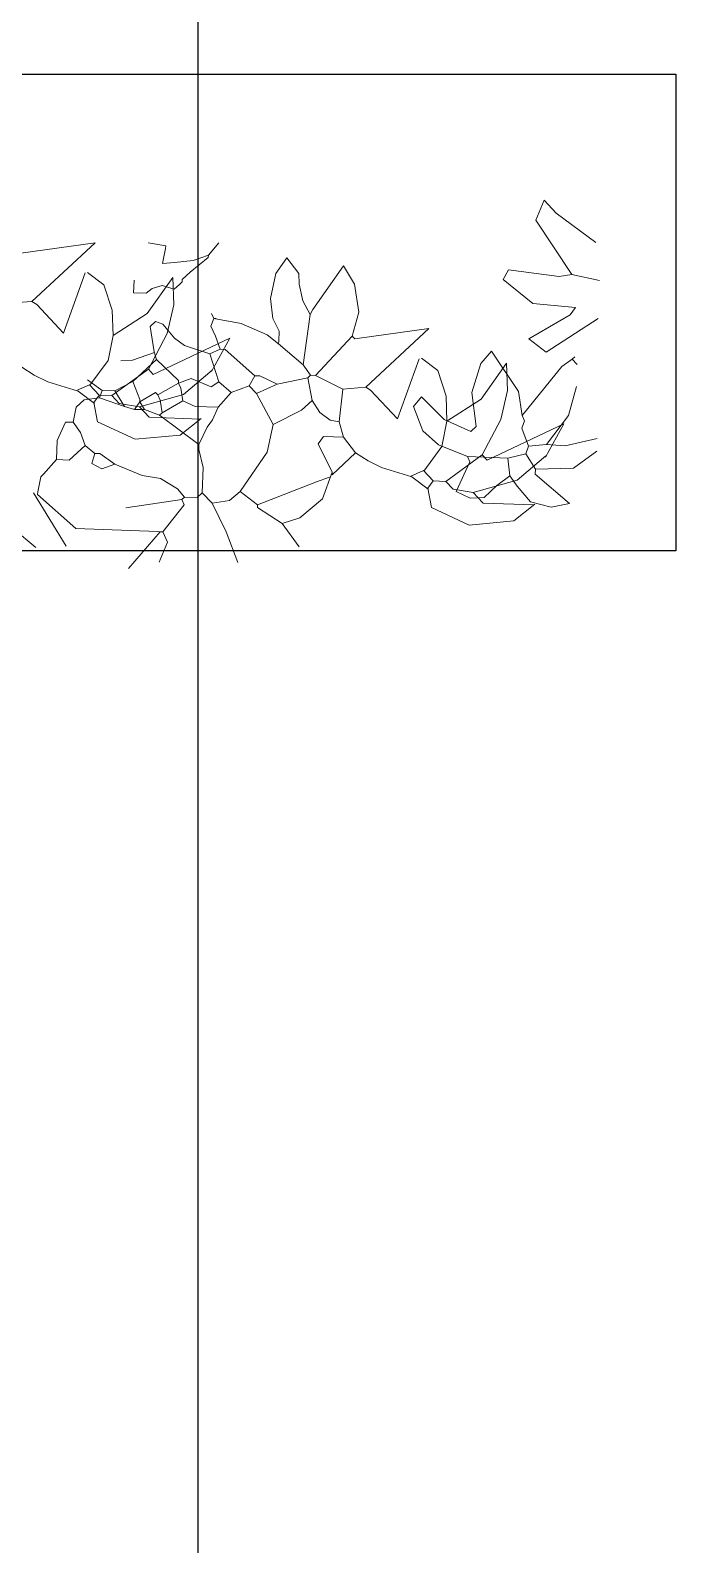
# Model space of a CAD drawing. Header units: millimetres. Extents: x 2667 to 2848, y -1 to 1765.
# Drawn here: x 2768.123 to 2768.799, y 1738.288 to 1739.876 of the extents above; entities that cross this region are included whole.
import ezdxf

# ---------------------------------------------------------------- set-up
doc = ezdxf.new("R2010")
doc.units = ezdxf.units.MM
doc.layers.add('PROIEZIONI', color=145, linetype='Continuous')
doc.layers.add('VERDE_giardino', color=74, linetype='Continuous', lineweight=9)

msp = doc.modelspace()

# ---------------------------------------------------------------- linework, layer by layer
for p, q in [((2767.1522, 1739.8297), (2768.7995, 1739.8297)), ((2768.7995, 1739.8297), (2768.7995, 1739.3297)), ((2768.7995, 1739.3297), (2767.1522, 1739.3297))]:
    msp.add_line(p, q)
at = {"layer": 'PROIEZIONI'}
msp.add_line((2768.2991, 1736.6997), (2768.2991, 1761.5071), dxfattribs=at)
at = {"layer": 'VERDE_giardino'}
for p, q in [((2768.6528, 1739.6767), (2768.6616, 1739.6976)), ((2768.6743, 1739.6839), (2768.6616, 1739.6976)), ((2768.6906, 1739.6196), (2768.6528, 1739.6767)), ((2768.7157, 1739.6532), (2768.6743, 1739.6839)), ((2768.1911, 1739.6528), (2768.1133, 1739.642)), ((2768.1248, 1739.5912), (2768.1911, 1739.6528)), ((2768.2651, 1739.6495), (2768.2466, 1739.6529)), ((2768.2617, 1739.6311), (2768.265, 1739.6469)), ((2768.265, 1739.6469), (2768.2651, 1739.6495)), ((2768.3098, 1739.6399), (2768.3209, 1739.6528)), ((2768.2743, 1739.6321), (2768.2617, 1739.6311)), ((2768.2939, 1739.6343), (2768.2743, 1739.6321)), ((2768.2906, 1739.6221), (2768.3097, 1739.6373)), ((2768.3098, 1739.6399), (2768.2939, 1739.6343)), ((2768.3097, 1739.6373), (2768.3098, 1739.6399)), ((2768.392, 1739.637), (2768.3805, 1739.6207)), ((2768.392, 1739.637), (2768.4046, 1739.6206)), ((2768.4192, 1739.5829), (2768.4512, 1739.6286)), ((2768.4512, 1739.6286), (2768.463, 1739.6096)), ((2768.1807, 1739.6213), (2768.1581, 1739.5581)), ((2768.2003, 1739.6089), (2768.1832, 1739.6218)), ((2768.2314, 1739.6003), (2768.2319, 1739.6136)), ((2768.2725, 1739.6165), (2768.2458, 1739.5787)), ((2768.2734, 1739.5879), (2768.2725, 1739.6165)), ((2768.2795, 1739.6092), (2768.2823, 1739.6118)), ((2768.2823, 1739.6118), (2768.2824, 1739.6144)), ((2768.2824, 1739.6144), (2768.2906, 1739.6221)), ((2768.3805, 1739.6207), (2768.375, 1739.5943)), ((2768.405, 1739.6093), (2768.4046, 1739.6206)), ((2768.6187, 1739.6142), (2768.6244, 1739.6246)), ((2768.6496, 1739.5892), (2768.6187, 1739.6142)), ((2768.6244, 1739.6246), (2768.6772, 1739.6174)), ((2768.6772, 1739.6174), (2768.6906, 1739.6196)), ((2768.7195, 1739.6132), (2768.6906, 1739.6196)), ((2768.209, 1739.5821), (2768.2003, 1739.6089)), ((2768.2447, 1739.5999), (2768.2314, 1739.6003)), ((2768.2507, 1739.605), (2768.2447, 1739.5999)), ((2768.2612, 1739.6079), (2768.2507, 1739.605)), ((2768.274, 1739.6041), (2768.2612, 1739.6079)), ((2768.2795, 1739.6092), (2768.274, 1739.6041)), ((2768.4089, 1739.5921), (2768.405, 1739.6093)), ((2768.463, 1739.6096), (2768.4674, 1739.58)), ((2768.1008, 1739.5894), (2768.1248, 1739.5912)), ((2768.13, 1739.5883), (2768.1248, 1739.5912)), ((2768.1581, 1739.5581), (2768.13, 1739.5883)), ((2768.21, 1739.5556), (2768.209, 1739.5821)), ((2768.2665, 1739.5576), (2768.2734, 1739.5879)), ((2768.375, 1739.5943), (2768.3774, 1739.5733)), ((2768.4164, 1739.5777), (2768.4089, 1739.5921)), ((2768.4164, 1739.5777), (2768.4192, 1739.5829)), ((2768.4674, 1739.58), (2768.4606, 1739.5548)), ((2768.6946, 1739.5849), (2768.6496, 1739.5892)), ((2768.689, 1739.5772), (2768.6946, 1739.5849)), ((2768.2458, 1739.5787), (2768.21, 1739.5556)), ((2768.2487, 1739.5652), (2768.2542, 1739.5703)), ((2768.253, 1739.5385), (2768.2487, 1739.5652)), ((2768.2542, 1739.5703), (2768.2621, 1739.5674)), ((2768.2621, 1739.5674), (2768.2742, 1739.5528)), ((2768.3124, 1739.5655), (2768.3154, 1739.5734)), ((2768.3173, 1739.5548), (2768.3124, 1739.5655)), ((2768.3154, 1739.5734), (2768.3129, 1739.5788)), ((2768.3441, 1739.5683), (2768.3154, 1739.5734)), ((2768.318, 1739.5733), (2768.3154, 1739.5734)), ((2768.3713, 1739.5564), (2768.3441, 1739.5683)), ((2768.3774, 1739.5733), (2768.3839, 1739.5603)), ((2768.4091, 1739.5249), (2768.4164, 1739.5777)), ((2768.6456, 1739.5522), (2768.689, 1739.5772)), ((2768.6637, 1739.5383), (2768.7181, 1739.5735)), ((2768.21, 1739.5556), (2768.2047, 1739.5293)), ((2768.2469, 1739.5204), (2768.2665, 1739.5576)), ((2768.252, 1739.5149), (2768.3323, 1739.553)), ((2768.2742, 1739.5528), (2768.2848, 1739.5453)), ((2768.3132, 1739.518), (2768.3323, 1739.553)), ((2768.3221, 1739.5413), (2768.3173, 1739.5548)), ((2768.3834, 1739.547), (2768.3713, 1739.5564)), ((2768.3834, 1739.547), (2768.3835, 1739.5497)), ((2768.3839, 1739.5603), (2768.3835, 1739.5497)), ((2768.422, 1739.5138), (2768.4606, 1739.5548)), ((2768.4632, 1739.5521), (2768.4606, 1739.5548)), ((2768.5409, 1739.5629), (2768.4632, 1739.5521)), ((2768.4746, 1739.5013), (2768.5409, 1739.5629)), ((2768.6637, 1739.5383), (2768.6456, 1739.5522)), ((2768.2303, 1739.5297), (2768.2532, 1739.5379)), ((2768.2554, 1739.5305), (2768.253, 1739.5385)), ((2768.2848, 1739.5453), (2768.3114, 1739.5364)), ((2768.3114, 1739.5364), (2768.3221, 1739.5413)), ((2768.3209, 1739.5069), (2768.3114, 1739.5364)), ((2768.3275, 1739.5411), (2768.3221, 1739.5413)), ((2768.3583, 1739.5135), (2768.3275, 1739.5411)), ((2768.4091, 1739.5249), (2768.3834, 1739.547)), ((2768.6065, 1739.5392), (2768.5954, 1739.5263)), ((2768.6346, 1739.4968), (2768.6065, 1739.5392)), ((2768.6911, 1739.5308), (2768.6939, 1739.5333)), ((2768.1143, 1739.5226), (2768.1273, 1739.5141)), ((2768.2047, 1739.5293), (2768.1857, 1739.5034)), ((2768.2087, 1739.4926), (2768.2469, 1739.5204)), ((2768.2182, 1739.5292), (2768.2303, 1739.5297)), ((2768.2307, 1739.5075), (2768.2554, 1739.5305)), ((2768.2469, 1739.5204), (2768.252, 1739.5149)), ((2768.2785, 1739.5084), (2768.2554, 1739.5305)), ((2768.3137, 1739.5192), (2768.2836, 1739.4938)), ((2768.4167, 1739.514), (2768.4091, 1739.5249)), ((2768.5306, 1739.5313), (2768.5079, 1739.4682)), ((2768.5501, 1739.519), (2768.5331, 1739.5319)), ((2768.5589, 1739.4922), (2768.5501, 1739.519)), ((2768.5954, 1739.5263), (2768.5858, 1739.496)), ((2768.6223, 1739.5266), (2768.5957, 1739.4888)), ((2768.6232, 1739.498), (2768.6223, 1739.5266)), ((2768.6385, 1739.4717), (2768.6802, 1739.5232)), ((2768.6802, 1739.5232), (2768.6911, 1739.5308)), ((2768.6962, 1739.5253), (2768.6911, 1739.5308)), ((2768.1273, 1739.5141), (2768.1415, 1739.5071)), ((2768.1415, 1739.5071), (2768.1733, 1739.4973)), ((2768.1715, 1739.4978), (2768.1853, 1739.504)), ((2768.1985, 1739.498), (2768.183, 1739.5092)), ((2768.1853, 1739.504), (2768.1955, 1739.4931)), ((2768.2117, 1739.4976), (2768.2307, 1739.5075)), ((2768.238, 1739.4886), (2768.2307, 1739.5075)), ((2768.2567, 1739.4933), (2768.2784, 1739.5058)), ((2768.2784, 1739.5058), (2768.2918, 1739.5106)), ((2768.2784, 1739.5058), (2768.2785, 1739.5084)), ((2768.2808, 1739.5004), (2768.2784, 1739.5058)), ((2768.2918, 1739.5106), (2768.3127, 1739.5018)), ((2768.3127, 1739.5018), (2768.3209, 1739.5069)), ((2768.3338, 1739.4958), (2768.3209, 1739.5069)), ((2768.3338, 1739.4958), (2768.3526, 1739.503)), ((2768.3526, 1739.503), (2768.3583, 1739.5135)), ((2768.3603, 1739.4948), (2768.3526, 1739.503)), ((2768.3636, 1739.5133), (2768.3583, 1739.5135)), ((2768.3603, 1739.4948), (2768.3819, 1739.5046)), ((2768.3819, 1739.5046), (2768.3636, 1739.5133)), ((2768.3819, 1739.5046), (2768.4139, 1739.5114)), ((2768.4139, 1739.5114), (2768.4167, 1739.514)), ((2768.4184, 1739.4874), (2768.4139, 1739.5114)), ((2768.422, 1739.5138), (2768.4167, 1739.514)), ((2768.4507, 1739.4995), (2768.422, 1739.5138)), ((2768.4507, 1739.4995), (2768.4746, 1739.5013)), ((2768.4798, 1739.4984), (2768.4746, 1739.5013)), ((2768.6873, 1739.4719), (2768.6957, 1739.5022)), ((2768.1713, 1739.4805), (2768.1796, 1739.4881)), ((2768.1733, 1739.4973), (2768.1904, 1739.4844)), ((2768.1796, 1739.4881), (2768.1956, 1739.4902)), ((2768.1899, 1739.4853), (2768.1955, 1739.4931)), ((2768.1936, 1739.4651), (2768.1899, 1739.4853)), ((2768.2087, 1739.4926), (2768.1955, 1739.4931)), ((2768.1956, 1739.4902), (2768.1985, 1739.498)), ((2768.2218, 1739.4813), (2768.1956, 1739.4902)), ((2768.2117, 1739.4976), (2768.1985, 1739.498)), ((2768.2164, 1739.4843), (2768.2087, 1739.4926)), ((2768.2218, 1739.4813), (2768.2117, 1739.4976)), ((2768.2323, 1739.4782), (2768.2379, 1739.486)), ((2768.2836, 1739.4938), (2768.2375, 1739.4809)), ((2768.2379, 1739.486), (2768.2542, 1739.496)), ((2768.2379, 1739.486), (2768.238, 1739.4886)), ((2768.2429, 1739.4779), (2768.2379, 1739.486)), ((2768.2542, 1739.496), (2768.2567, 1739.4933)), ((2768.2592, 1739.4879), (2768.2567, 1739.4933)), ((2768.2613, 1739.4745), (2768.2592, 1739.4879)), ((2768.2613, 1739.4745), (2768.283, 1739.487)), ((2768.283, 1739.487), (2768.2808, 1739.5004)), ((2768.2961, 1739.4812), (2768.283, 1739.487)), ((2768.3199, 1739.4804), (2768.3338, 1739.4958)), ((2768.3777, 1739.4623), (2768.3603, 1739.4948)), ((2768.4074, 1739.4772), (2768.4184, 1739.4874)), ((2768.4184, 1739.4874), (2768.4267, 1739.4749)), ((2768.4468, 1739.4651), (2768.4507, 1739.4995)), ((2768.5079, 1739.4682), (2768.4798, 1739.4984)), ((2768.5331, 1739.4914), (2768.5248, 1739.4811)), ((2768.5567, 1739.4677), (2768.5331, 1739.4914)), ((2768.5598, 1739.4657), (2768.5589, 1739.4922)), ((2768.5957, 1739.4888), (2768.5598, 1739.4657)), ((2768.5858, 1739.496), (2768.5904, 1739.4602)), ((2768.6163, 1739.4677), (2768.6232, 1739.498)), ((2768.6385, 1739.4717), (2768.6346, 1739.4968)), ((2768.1681, 1739.4647), (2768.1713, 1739.4805)), ((2768.2375, 1739.4809), (2768.2164, 1739.4843)), ((2768.2323, 1739.4782), (2768.2218, 1739.4813)), ((2768.2429, 1739.4779), (2768.2323, 1739.4782)), ((2768.2477, 1739.4699), (2768.2375, 1739.4809)), ((2768.2586, 1739.472), (2768.2429, 1739.4779)), ((2768.3012, 1739.468), (2768.2477, 1739.4699)), ((2768.2586, 1739.472), (2768.2613, 1739.4745)), ((2768.2999, 1739.4413), (2768.2586, 1739.472)), ((2768.3199, 1739.4804), (2768.2961, 1739.4812)), ((2768.3141, 1739.4673), (2768.3199, 1739.4804)), ((2768.3777, 1739.4623), (2768.4074, 1739.4772)), ((2768.4267, 1739.4749), (2768.4374, 1739.4669)), ((2768.5248, 1739.4811), (2768.5344, 1739.4557)), ((2768.641, 1739.4663), (2768.6385, 1739.4717)), ((2768.664, 1739.4415), (2768.6873, 1739.4719)), ((2768.1514, 1739.4454), (2768.1601, 1739.4649)), ((2768.1681, 1739.4647), (2768.1601, 1739.4649)), ((2768.1757, 1739.4538), (2768.1681, 1739.4647)), ((2768.1805, 1739.4403), (2768.1757, 1739.4538)), ((2768.1936, 1739.4651), (2768.2332, 1739.4468)), ((2768.2801, 1739.4512), (2768.3021, 1739.4687)), ((2768.2999, 1739.4413), (2768.3086, 1739.4595)), ((2768.3086, 1739.4595), (2768.3141, 1739.4673)), ((2768.3713, 1739.4334), (2768.3777, 1739.4623)), ((2768.4374, 1739.4669), (2768.4468, 1739.4651)), ((2768.4515, 1739.449), (2768.4468, 1739.4651)), ((2768.5344, 1739.4557), (2768.5509, 1739.4411)), ((2768.5598, 1739.4657), (2768.5545, 1739.4394)), ((2768.5849, 1739.4551), (2768.5567, 1739.4677)), ((2768.5849, 1739.4551), (2768.5904, 1739.4602)), ((2768.5968, 1739.4305), (2768.6163, 1739.4677)), ((2768.6019, 1739.425), (2768.6822, 1739.4631)), ((2768.6381, 1739.4584), (2768.641, 1739.4663)), ((2768.6453, 1739.4396), (2768.6381, 1739.4584)), ((2768.663, 1739.428), (2768.6822, 1739.4631)), ((2768.1507, 1739.4255), (2768.1514, 1739.4454)), ((2768.164, 1739.425), (2768.1805, 1739.4403)), ((2768.1908, 1739.432), (2768.1805, 1739.4403)), ((2768.2332, 1739.4468), (2768.2801, 1739.4512)), ((2768.2997, 1739.436), (2768.2999, 1739.4413)), ((2768.4247, 1739.442), (2768.4303, 1739.4498)), ((2768.4395, 1739.4123), (2768.4247, 1739.442)), ((2768.4303, 1739.4498), (2768.4515, 1739.449)), ((2768.4641, 1739.4326), (2768.4515, 1739.449)), ((2768.5545, 1739.4394), (2768.5355, 1739.4135)), ((2768.5509, 1739.4411), (2768.5812, 1739.4286)), ((2768.6424, 1739.4317), (2768.6453, 1739.4396)), ((2768.6453, 1739.4396), (2768.664, 1739.4415)), ((2768.664, 1739.4415), (2768.6837, 1739.4401)), ((2768.6837, 1739.4401), (2768.7173, 1739.4476)), ((2768.1369, 1739.4101), (2768.1507, 1739.4255)), ((2768.1507, 1739.4255), (2768.164, 1739.425)), ((2768.1878, 1739.4215), (2768.1908, 1739.432)), ((2768.1982, 1739.4158), (2768.1878, 1739.4215)), ((2768.1961, 1739.4318), (2768.1908, 1739.432)), ((2768.2116, 1739.4206), (2768.1961, 1739.4318)), ((2768.3044, 1739.4172), (2768.2997, 1739.436)), ((2768.3432, 1739.3919), (2768.3713, 1739.4334)), ((2768.4394, 1739.4097), (2768.4641, 1739.4326)), ((2768.4641, 1739.4326), (2768.4771, 1739.4242)), ((2768.4771, 1739.4242), (2768.4913, 1739.4172)), ((2768.5586, 1739.4027), (2768.5968, 1739.4305)), ((2768.5693, 1739.3919), (2768.5837, 1739.4233)), ((2768.6236, 1739.4271), (2768.5812, 1739.4286)), ((2768.5837, 1739.4233), (2768.5812, 1739.4286)), ((2768.5968, 1739.4305), (2768.6019, 1739.425)), ((2768.6236, 1739.4271), (2768.6424, 1739.4317)), ((2768.6256, 1739.4085), (2768.6236, 1739.4271)), ((2768.6635, 1739.4293), (2768.6334, 1739.4039)), ((2768.6524, 1739.4154), (2768.6424, 1739.4317)), ((2768.6923, 1739.4166), (2768.7168, 1739.4343)), ((2768.1309, 1739.3917), (2768.1342, 1739.4075)), ((2768.1342, 1739.4075), (2768.1369, 1739.4101)), ((2768.2116, 1739.4206), (2768.1982, 1739.4158)), ((2768.2404, 1739.4089), (2768.2116, 1739.4206)), ((2768.2404, 1739.4089), (2768.2597, 1739.4057)), ((2768.2597, 1739.4057), (2768.2775, 1739.3948)), ((2768.3034, 1739.3907), (2768.3044, 1739.4172)), ((2768.4232, 1739.4023), (2768.4367, 1739.4071)), ((2768.4395, 1739.4123), (2768.4295, 1739.3842)), ((2768.4394, 1739.4097), (2768.4395, 1739.4123)), ((2768.4913, 1739.4172), (2768.5231, 1739.4073)), ((2768.5214, 1739.4079), (2768.5351, 1739.4141)), ((2768.5231, 1739.4073), (2768.5402, 1739.3945)), ((2768.5351, 1739.4141), (2768.5453, 1739.4031)), ((2768.612, 1739.3983), (2768.6256, 1739.4085)), ((2768.6256, 1739.4085), (2768.6332, 1739.3976)), ((2768.6522, 1739.4101), (2768.6524, 1739.4154)), ((2768.6883, 1739.3796), (2768.6522, 1739.4101)), ((2768.6524, 1739.4154), (2768.6923, 1739.4166)), ((2768.1607, 1739.3349), (2768.1264, 1739.3906)), ((2768.1309, 1739.3917), (2768.1308, 1739.389)), ((2768.2775, 1739.3948), (2768.2846, 1739.3861)), ((2768.2979, 1739.3856), (2768.3034, 1739.3907)), ((2768.3136, 1739.3797), (2768.3034, 1739.3907)), ((2768.3432, 1739.3919), (2768.3319, 1739.3826)), ((2768.3613, 1739.378), (2768.3432, 1739.3919)), ((2768.3613, 1739.378), (2768.4232, 1739.4023)), ((2768.5397, 1739.3954), (2768.5453, 1739.4031)), ((2768.5435, 1739.3752), (2768.5397, 1739.3954)), ((2768.5586, 1739.4027), (2768.5453, 1739.4031)), ((2768.5662, 1739.3944), (2768.5586, 1739.4027)), ((2768.5874, 1739.391), (2768.5662, 1739.3944)), ((2768.5693, 1739.3919), (2768.5842, 1739.385)), ((2768.6334, 1739.4039), (2768.5874, 1739.391)), ((2768.5976, 1739.38), (2768.5874, 1739.391)), ((2768.5988, 1739.3857), (2768.612, 1739.3983)), ((2768.6332, 1739.3976), (2768.6474, 1739.3814)), ((2768.1308, 1739.389), (2768.1709, 1739.3531)), ((2768.2819, 1739.3835), (2768.2232, 1739.3751)), ((2768.2621, 1739.3498), (2768.2844, 1739.3782)), ((2768.2819, 1739.3835), (2768.2846, 1739.3861)), ((2768.2844, 1739.3782), (2768.2819, 1739.3835)), ((2768.2846, 1739.3861), (2768.2979, 1739.3856)), ((2768.3319, 1739.3826), (2768.3136, 1739.3797)), ((2768.3136, 1739.3797), (2768.3283, 1739.3496)), ((2768.3612, 1739.3754), (2768.3613, 1739.378)), ((2768.3871, 1739.3585), (2768.3612, 1739.3754)), ((2768.4295, 1739.3842), (2768.4056, 1739.3646)), ((2768.5435, 1739.3752), (2768.5831, 1739.3569)), ((2768.5842, 1739.385), (2768.5988, 1739.3857)), ((2768.6511, 1739.3781), (2768.5976, 1739.38)), ((2768.6299, 1739.3613), (2768.652, 1739.3788)), ((2768.6474, 1739.3814), (2768.6691, 1739.3755)), ((2768.6691, 1739.3755), (2768.6883, 1739.3796)), ((2768.4056, 1739.3646), (2768.3871, 1739.3585)), ((2768.4048, 1739.334), (2768.3871, 1739.3585)), ((2768.5831, 1739.3569), (2768.6299, 1739.3613)), ((2768.1288, 1739.3334), (2768.1056, 1739.3528)), ((2768.1709, 1739.3531), (2768.2568, 1739.35)), ((2768.2262, 1739.3113), (2768.2594, 1739.3499)), ((2768.2594, 1739.3499), (2768.2568, 1739.35)), ((2768.2621, 1739.3498), (2768.2594, 1739.3499)), ((2768.267, 1739.339), (2768.2621, 1739.3498)), ((2768.3283, 1739.3496), (2768.3405, 1739.3177)), ((2768.2583, 1739.3181), (2768.267, 1739.339))]:
    msp.add_line(p, q, dxfattribs=at)
for centre, start, end in [((2768.1936, 1739.4651), 190.7175, 245.4465), ((2768.5435, 1739.3752), 190.7175, 245.4465), ((2768.1709, 1739.3531), 227.7572, 267.5602)]:
    msp.add_arc(centre, 0.000000331, start, end, dxfattribs=at)

doc.saveas('drawing.dxf')
